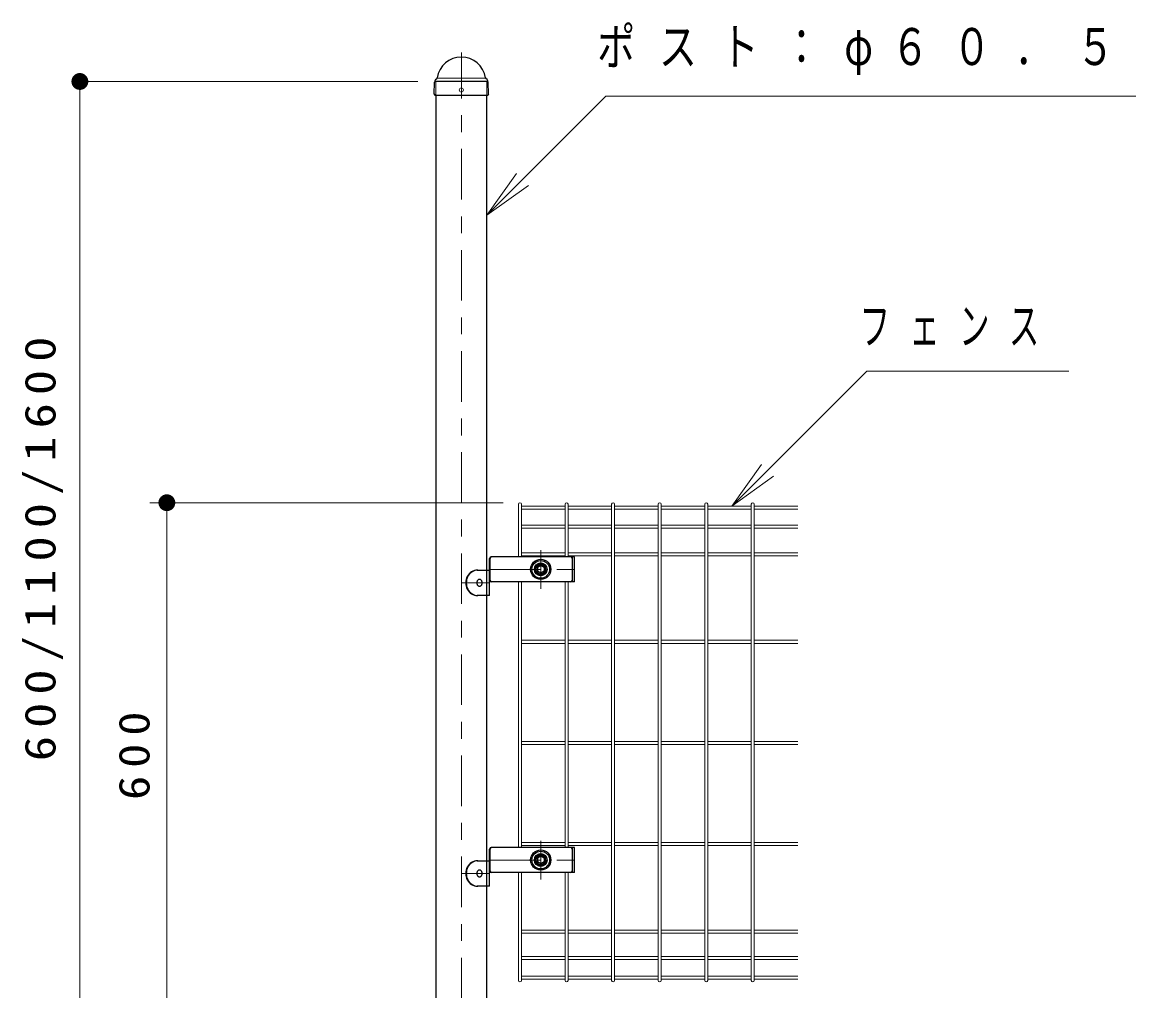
# Model space of a CAD drawing. Units: millimetres on the paper, scale 1:50. Extents: x -385 to 0, y -297 to 267.
# Drawn here: x -109.7 to -44, y -155.1 to -97.7 of the extents above; entities that cross this region are included whole.
import ezdxf

# ---------------------------------------------------------------- set-up
doc = ezdxf.new("R2010")
doc.units = ezdxf.units.MM
doc.linetypes.add('USER1', pattern=[4.5, 2.5, -2])
doc.linetypes.add('USER2', pattern=[6, 3, -1, 1, -1])
doc.layers.add('LY_1', color=7, linetype='Continuous', lineweight=25)
doc.styles.add('ＭＳ ゴシック', font='')
doc.styles.get('ＭＳ ゴシック').set_extended_font_data('MS Gothic')

# ---------------------------------------------------------------- blocks, each defined once
blk = doc.blocks.new('filled_dot')
at = {"color": 0, "linetype": 'Continuous', "lineweight": -2, "const_width": 1.25}
blk.add_lwpolyline([(-0.625, 0, 1), (0.625, 0, 1)], format="xyb", close=True, dxfattribs=at)

msp = doc.modelspace()

# ---------------------------------------------------------------- linework, layer by layer
at = {"layer": 'LY_1', "linetype": 'USER2', "lineweight": 13}
for p, q in [((-83.581, -156.182), (-83.581, -99.451)), ((-78.869, -128.991), (-78.869, -131.293)), ((-81.909, -130.132), (-76.869, -130.132)), ((-81.909, -130.932), (-83.581, -130.932)), ((-78.869, -146.241), (-78.869, -148.543)), ((-81.909, -147.382), (-76.869, -147.382)), ((-81.909, -148.182), (-83.581, -148.182))]:
    msp.add_line(p, q, dxfattribs=at)
at = {"layer": 'LY_1', "color": 70}
for p, q in [((-85.109, -101.07), (-85.042, -101.003)), ((-82.053, -101.07), (-82.12, -101.003)), ((-85.191, -101.941), (-85.171, -101.215)), ((-81.971, -101.941), (-81.992, -101.215)), ((-85.191, -101.941), (-85.152, -101.981)), ((-85.152, -101.981), (-82.01, -101.981)), ((-81.971, -101.941), (-82.01, -101.981))]:
    msp.add_line(p, q, dxfattribs=at)
at = {"layer": 'LY_1', "color": 70, "lineweight": 13}
for p, q in [((-85.108, -101.156), (-82.054, -101.156)), ((-84.972, -100.982), (-82.19, -100.982))]:
    msp.add_line(p, q, dxfattribs=at)
at = {"layer": 'LY_1', "lineweight": 13}
for p, q in [((-86.171, -101.178), (-106.725, -101.178)), ((-106.225, -156.182), (-106.225, -101.178)), ((-82.069, -109.117), (-80.301, -106.642)), ((-82.069, -109.117), (-79.947, -106.995)), ((-79.594, -107.349), (-82.069, -109.117)), ((-67.527, -126.379), (-65.76, -123.904)), ((-67.527, -126.379), (-65.406, -124.257)), ((-65.052, -124.611), (-67.527, -126.379)), ((-81.102, -126.178), (-102.062, -126.178)), ((-101.062, -156.182), (-101.062, -126.178))]:
    msp.add_line(p, q, dxfattribs=at)
at = {"layer": 'LY_1', "color": 70, "linetype": 'USER1', "lineweight": 13}
msp.add_line((-85.094, -101.182), (-82.069, -101.182), dxfattribs=at)
at = {"layer": 'LY_1', "linetype": 'USER1', "lineweight": 13}
for p, q in [((-82.069, -101.182), (-85.094, -101.182)), ((-85.094, -101.182), (-85.094, -101.981)), ((-82.069, -101.981), (-82.069, -101.182))]:
    msp.add_line(p, q, dxfattribs=at)
at = {"layer": 'LY_1'}
for p, q in [((-85.094, -101.981), (-85.094, -156.182)), ((-82.069, -156.182), (-82.069, -101.981)), ((-77.109, -129.382), (-81.809, -129.382)), ((-81.909, -131.682), (-81.909, -129.482)), ((-77.009, -129.482), (-77.009, -130.782)), ((-82.633, -130.182), (-81.909, -130.182)), ((-81.909, -130.882), (-81.909, -130.132)), ((-77.109, -130.882), (-81.909, -130.882)), ((-81.909, -131.682), (-82.633, -131.682)), ((-81.909, -148.932), (-81.909, -146.732)), ((-77.109, -146.632), (-81.809, -146.632)), ((-77.009, -146.732), (-77.009, -148.032)), ((-82.633, -147.432), (-81.909, -147.432)), ((-81.909, -148.132), (-81.909, -147.382)), ((-77.109, -148.132), (-81.909, -148.132)), ((-81.909, -148.932), (-82.633, -148.932))]:
    msp.add_line(p, q, dxfattribs=at)
at = {"layer": 'LY_1', "color": 4, "lineweight": 13}
for p, q in [((-80.192, -129.382), (-80.192, -126.268)), ((-80.012, -126.268), (-80.012, -129.382)), ((-80.012, -126.379), (-77.428, -126.379)), ((-80.012, -126.559), (-77.428, -126.559)), ((-77.428, -129.382), (-77.428, -126.268)), ((-77.248, -126.268), (-77.248, -129.382)), ((-77.248, -126.379), (-74.664, -126.379)), ((-77.248, -126.559), (-74.664, -126.559)), ((-74.664, -154.524), (-74.664, -126.268)), ((-74.484, -126.268), (-74.484, -154.524)), ((-74.484, -126.379), (-71.9, -126.379)), ((-74.484, -126.559), (-71.9, -126.559)), ((-71.9, -154.524), (-71.9, -126.268)), ((-71.72, -126.268), (-71.72, -154.524)), ((-71.72, -126.379), (-69.136, -126.379)), ((-71.72, -126.559), (-69.136, -126.559)), ((-69.136, -154.524), (-69.136, -126.268)), ((-68.956, -126.268), (-68.956, -154.524)), ((-68.956, -126.379), (-66.372, -126.379)), ((-68.956, -126.559), (-66.372, -126.559)), ((-66.372, -154.524), (-66.372, -126.268)), ((-66.192, -126.268), (-66.192, -154.524)), ((-66.192, -126.379), (-63.609, -126.379)), ((-66.192, -126.559), (-63.609, -126.559)), ((-80.012, -127.508), (-77.428, -127.508)), ((-80.012, -127.688), (-77.428, -127.688)), ((-77.248, -127.508), (-74.664, -127.508)), ((-77.248, -127.688), (-74.664, -127.688)), ((-74.484, -127.508), (-71.9, -127.508)), ((-74.484, -127.688), (-71.9, -127.688)), ((-71.72, -127.508), (-69.136, -127.508)), ((-71.72, -127.688), (-69.136, -127.688)), ((-68.956, -127.508), (-66.372, -127.508)), ((-68.956, -127.688), (-66.372, -127.688)), ((-66.192, -127.508), (-63.609, -127.508)), ((-66.192, -127.688), (-63.609, -127.688)), ((-80.012, -129.143), (-77.428, -129.143)), ((-80.012, -129.323), (-77.428, -129.323)), ((-77.248, -129.143), (-74.664, -129.143)), ((-77.248, -129.323), (-74.664, -129.323)), ((-74.484, -129.143), (-71.9, -129.143)), ((-74.484, -129.323), (-71.9, -129.323)), ((-71.72, -129.143), (-69.136, -129.143)), ((-71.72, -129.323), (-69.136, -129.323)), ((-68.956, -129.143), (-66.372, -129.143)), ((-68.956, -129.323), (-66.372, -129.323)), ((-66.192, -129.143), (-63.609, -129.143)), ((-66.192, -129.323), (-63.609, -129.323)), ((-80.192, -146.632), (-80.192, -130.882)), ((-80.012, -130.882), (-80.012, -146.632)), ((-77.428, -146.632), (-77.428, -130.882)), ((-77.248, -130.882), (-77.248, -146.632)), ((-80.012, -134.343), (-77.428, -134.343)), ((-80.012, -134.523), (-77.428, -134.523)), ((-77.248, -134.343), (-74.664, -134.343)), ((-77.248, -134.523), (-74.664, -134.523)), ((-74.484, -134.343), (-71.9, -134.343)), ((-74.484, -134.523), (-71.9, -134.523)), ((-71.72, -134.343), (-69.136, -134.343)), ((-71.72, -134.523), (-69.136, -134.523)), ((-68.956, -134.343), (-66.372, -134.343)), ((-68.956, -134.523), (-66.372, -134.523)), ((-66.192, -134.343), (-63.609, -134.343)), ((-66.192, -134.523), (-63.609, -134.523)), ((-80.012, -140.343), (-77.428, -140.343)), ((-80.012, -140.523), (-77.428, -140.523)), ((-77.248, -140.343), (-74.664, -140.343)), ((-77.248, -140.523), (-74.664, -140.523)), ((-74.484, -140.343), (-71.9, -140.343)), ((-74.484, -140.523), (-71.9, -140.523)), ((-71.72, -140.343), (-69.136, -140.343)), ((-71.72, -140.523), (-69.136, -140.523)), ((-68.956, -140.343), (-66.372, -140.343)), ((-68.956, -140.523), (-66.372, -140.523)), ((-66.192, -140.343), (-63.609, -140.343)), ((-66.192, -140.523), (-63.609, -140.523)), ((-80.012, -146.343), (-77.428, -146.343)), ((-77.248, -146.343), (-74.664, -146.343)), ((-74.484, -146.343), (-71.9, -146.343)), ((-71.72, -146.343), (-69.136, -146.343)), ((-68.956, -146.343), (-66.372, -146.343)), ((-66.192, -146.343), (-63.609, -146.343)), ((-80.012, -146.523), (-77.428, -146.523)), ((-77.248, -146.523), (-74.664, -146.523)), ((-74.484, -146.523), (-71.9, -146.523)), ((-71.72, -146.523), (-69.136, -146.523)), ((-68.956, -146.523), (-66.372, -146.523)), ((-66.192, -146.523), (-63.609, -146.523)), ((-80.192, -154.524), (-80.192, -148.132)), ((-80.012, -148.132), (-80.012, -154.524)), ((-77.428, -154.524), (-77.428, -148.132)), ((-77.248, -148.132), (-77.248, -154.524)), ((-80.012, -151.543), (-77.428, -151.543)), ((-80.012, -151.723), (-77.428, -151.723)), ((-77.248, -151.543), (-74.664, -151.543)), ((-77.248, -151.723), (-74.664, -151.723)), ((-74.484, -151.543), (-71.9, -151.543)), ((-74.484, -151.723), (-71.9, -151.723)), ((-71.72, -151.543), (-69.136, -151.543)), ((-71.72, -151.723), (-69.136, -151.723)), ((-68.956, -151.543), (-66.372, -151.543)), ((-68.956, -151.723), (-66.372, -151.723)), ((-66.192, -151.543), (-63.609, -151.543)), ((-66.192, -151.723), (-63.609, -151.723)), ((-80.012, -153.104), (-77.428, -153.104)), ((-80.012, -153.284), (-77.428, -153.284)), ((-77.248, -153.104), (-74.664, -153.104)), ((-77.248, -153.284), (-74.664, -153.284)), ((-74.484, -153.104), (-71.9, -153.104)), ((-74.484, -153.284), (-71.9, -153.284)), ((-71.72, -153.104), (-69.136, -153.104)), ((-71.72, -153.284), (-69.136, -153.284)), ((-68.956, -153.104), (-66.372, -153.104)), ((-68.956, -153.284), (-66.372, -153.284)), ((-66.192, -153.104), (-63.609, -153.104)), ((-66.192, -153.284), (-63.609, -153.284)), ((-80.012, -154.269), (-77.428, -154.269)), ((-77.248, -154.269), (-74.664, -154.269)), ((-74.484, -154.269), (-71.9, -154.269)), ((-71.72, -154.269), (-69.136, -154.269)), ((-68.956, -154.269), (-66.372, -154.269)), ((-66.192, -154.269), (-63.609, -154.269)), ((-80.012, -154.449), (-77.428, -154.449)), ((-77.248, -154.449), (-74.664, -154.449)), ((-74.484, -154.449), (-71.9, -154.449)), ((-71.72, -154.449), (-69.136, -154.449)), ((-68.956, -154.449), (-66.372, -154.449)), ((-66.192, -154.449), (-63.609, -154.449))]:
    msp.add_line(p, q, dxfattribs=at)
at = {"layer": 'LY_1', "color": 1}
for p, q in [((-76.869, -129.382), (-81.769, -129.382)), ((-76.869, -130.882), (-76.869, -129.382)), ((-81.869, -130.782), (-81.869, -129.482)), ((-76.869, -130.882), (-81.769, -130.882)), ((-81.869, -148.032), (-81.869, -146.732)), ((-76.869, -146.632), (-81.769, -146.632)), ((-76.869, -148.132), (-76.869, -146.632)), ((-76.869, -148.132), (-81.769, -148.132))]:
    msp.add_line(p, q, dxfattribs=at)
at = {"layer": 'LY_1', "color": 1, "linetype": 'USER1', "lineweight": 13}
for p, q in [((-76.984, -130.882), (-76.984, -129.382)), ((-76.984, -148.132), (-76.984, -146.632))]:
    msp.add_line(p, q, dxfattribs=at)
at = {"layer": 'LY_1', "color": 4}
for p, q in [((-78.869, -129.901), (-79.069, -130.017)), ((-79.069, -130.017), (-79.069, -130.247)), ((-78.669, -130.017), (-78.869, -129.901)), ((-78.669, -130.017), (-78.669, -130.247)), ((-78.869, -130.363), (-79.069, -130.247)), ((-78.669, -130.247), (-78.869, -130.363)), ((-78.869, -147.151), (-79.069, -147.267)), ((-79.069, -147.267), (-79.069, -147.497)), ((-78.869, -147.613), (-79.069, -147.497)), ((-78.669, -147.267), (-78.869, -147.151)), ((-78.669, -147.497), (-78.869, -147.613)), ((-78.669, -147.267), (-78.669, -147.497))]:
    msp.add_line(p, q, dxfattribs=at)
at = {"layer": 'LY_1', "lineweight": 13}
for points in [[(-82.069, -109.117), (-75.005, -102.053), (-36.005, -102.053)], [(-67.527, -126.379), (-59.518, -118.369), (-47.518, -118.369)]]:
    msp.add_lwpolyline(points, dxfattribs=at)
at = {"layer": 'LY_1'}
for points in [[(-82.633, -130.182), (-82.723, -130.188), (-82.81, -130.208), (-82.895, -130.239), (-82.976, -130.282), (-83.05, -130.337), (-83.118, -130.402), (-83.177, -130.475), (-83.227, -130.557), (-83.266, -130.645), (-83.295, -130.738), (-83.313, -130.834), (-83.318, -130.932), (-83.313, -131.03), (-83.295, -131.126), (-83.266, -131.219), (-83.227, -131.307), (-83.177, -131.389), (-83.118, -131.462), (-83.05, -131.527), (-82.976, -131.581), (-82.895, -131.625), (-82.81, -131.656), (-82.723, -131.676), (-82.633, -131.682)], [(-82.605, -130.182), (-82.695, -130.188), (-82.783, -130.208), (-82.868, -130.239), (-82.948, -130.282), (-83.023, -130.337), (-83.09, -130.402), (-83.149, -130.475), (-83.199, -130.557), (-83.238, -130.645), (-83.267, -130.738), (-83.285, -130.834), (-83.291, -130.932), (-83.285, -131.03), (-83.267, -131.126), (-83.238, -131.219), (-83.199, -131.307), (-83.149, -131.389), (-83.09, -131.462), (-83.023, -131.527), (-82.948, -131.581), (-82.868, -131.625), (-82.783, -131.656), (-82.695, -131.676), (-82.605, -131.682)], [(-82.633, -147.432), (-82.723, -147.438), (-82.81, -147.458), (-82.895, -147.489), (-82.976, -147.532), (-83.05, -147.587), (-83.118, -147.652), (-83.177, -147.725), (-83.227, -147.807), (-83.266, -147.895), (-83.295, -147.988), (-83.313, -148.084), (-83.318, -148.182), (-83.313, -148.28), (-83.295, -148.376), (-83.266, -148.469), (-83.227, -148.557), (-83.177, -148.639), (-83.118, -148.712), (-83.05, -148.777), (-82.976, -148.831), (-82.895, -148.875), (-82.81, -148.906), (-82.723, -148.926), (-82.633, -148.932)], [(-82.605, -147.432), (-82.695, -147.438), (-82.783, -147.458), (-82.868, -147.489), (-82.948, -147.532), (-83.023, -147.587), (-83.09, -147.652), (-83.149, -147.725), (-83.199, -147.807), (-83.238, -147.895), (-83.267, -147.988), (-83.285, -148.084), (-83.291, -148.182), (-83.285, -148.28), (-83.267, -148.376), (-83.238, -148.469), (-83.199, -148.557), (-83.149, -148.639), (-83.09, -148.712), (-83.023, -148.777), (-82.948, -148.831), (-82.868, -148.875), (-82.783, -148.906), (-82.695, -148.926), (-82.605, -148.932)]]:
    msp.add_lwpolyline(points, dxfattribs=at)
for points in [[(-82.506, -130.732), (-82.52, -130.733), (-82.534, -130.735), (-82.548, -130.739), (-82.561, -130.744), (-82.574, -130.751), (-82.586, -130.759), (-82.598, -130.768), (-82.609, -130.779), (-82.62, -130.791), (-82.629, -130.803), (-82.638, -130.817), (-82.645, -130.832), (-82.652, -130.847), (-82.657, -130.864), (-82.661, -130.88), (-82.664, -130.897), (-82.666, -130.915), (-82.667, -130.932), (-82.666, -130.949), (-82.664, -130.967), (-82.661, -130.984), (-82.657, -131), (-82.652, -131.016), (-82.645, -131.032), (-82.638, -131.047), (-82.629, -131.061), (-82.62, -131.073), (-82.609, -131.085), (-82.598, -131.096), (-82.586, -131.105), (-82.574, -131.113), (-82.561, -131.12), (-82.548, -131.125), (-82.534, -131.129), (-82.52, -131.131), (-82.506, -131.132), (-82.492, -131.131), (-82.478, -131.129), (-82.464, -131.125), (-82.451, -131.12), (-82.438, -131.113), (-82.426, -131.105), (-82.414, -131.096), (-82.403, -131.085), (-82.392, -131.073), (-82.383, -131.061), (-82.374, -131.047), (-82.367, -131.032), (-82.36, -131.016), (-82.355, -131), (-82.351, -130.984), (-82.348, -130.967), (-82.346, -130.949), (-82.345, -130.932), (-82.346, -130.915), (-82.348, -130.897), (-82.351, -130.88), (-82.355, -130.864), (-82.36, -130.847), (-82.367, -130.832), (-82.374, -130.817), (-82.383, -130.803), (-82.392, -130.791), (-82.403, -130.779), (-82.414, -130.768), (-82.426, -130.759), (-82.438, -130.751), (-82.451, -130.744), (-82.464, -130.739), (-82.478, -130.735), (-82.492, -130.733)], [(-82.506, -147.982), (-82.52, -147.983), (-82.534, -147.985), (-82.548, -147.989), (-82.561, -147.994), (-82.574, -148.001), (-82.586, -148.009), (-82.598, -148.018), (-82.609, -148.029), (-82.62, -148.041), (-82.629, -148.053), (-82.638, -148.067), (-82.645, -148.082), (-82.652, -148.097), (-82.657, -148.114), (-82.661, -148.13), (-82.664, -148.147), (-82.666, -148.165), (-82.667, -148.182), (-82.666, -148.199), (-82.664, -148.217), (-82.661, -148.234), (-82.657, -148.25), (-82.652, -148.266), (-82.645, -148.282), (-82.638, -148.297), (-82.629, -148.311), (-82.62, -148.323), (-82.609, -148.335), (-82.598, -148.346), (-82.586, -148.355), (-82.574, -148.363), (-82.561, -148.37), (-82.548, -148.375), (-82.534, -148.379), (-82.52, -148.381), (-82.506, -148.382), (-82.492, -148.381), (-82.478, -148.379), (-82.464, -148.375), (-82.451, -148.37), (-82.438, -148.363), (-82.426, -148.355), (-82.414, -148.346), (-82.403, -148.335), (-82.392, -148.323), (-82.383, -148.311), (-82.374, -148.297), (-82.367, -148.282), (-82.36, -148.266), (-82.355, -148.25), (-82.351, -148.234), (-82.348, -148.217), (-82.346, -148.199), (-82.345, -148.182), (-82.346, -148.165), (-82.348, -148.147), (-82.351, -148.13), (-82.355, -148.114), (-82.36, -148.097), (-82.367, -148.082), (-82.374, -148.067), (-82.383, -148.053), (-82.392, -148.041), (-82.403, -148.029), (-82.414, -148.018), (-82.426, -148.009), (-82.438, -148.001), (-82.451, -147.994), (-82.464, -147.989), (-82.478, -147.985), (-82.492, -147.983)]]:
    msp.add_lwpolyline(points, close=True, dxfattribs=at)
at = {"layer": 'LY_1', "color": 70, "lineweight": 13}
msp.add_circle((-83.581, -101.681), 0.125, dxfattribs=at)
at = {"layer": 'LY_1'}
for centre in [(-78.869, -130.132), (-78.869, -147.382)]:
    msp.add_circle(centre, 0.6, dxfattribs=at)
at = {"layer": 'LY_1', "color": 4}
for centre in [(-78.869, -130.132), (-78.869, -147.382)]:
    msp.add_circle(centre, 0.525, dxfattribs=at)
at = {"layer": 'LY_1', "linetype": 'USER1', "lineweight": 13}
for centre in [(-78.869, -130.132), (-78.869, -147.382)]:
    msp.add_circle(centre, 0.375, dxfattribs=at)
at = {"layer": 'LY_1', "color": 1}
for centre in [(-78.869, -130.132), (-78.869, -147.382)]:
    msp.add_circle(centre, 0.375, dxfattribs=at)
at = {"layer": 'LY_1', "color": 4, "linetype": 'USER1', "lineweight": 13}
for centre in [(-78.869, -130.132), (-78.869, -147.382)]:
    msp.add_circle(centre, 0.312, dxfattribs=at)
at = {"layer": 'LY_1', "color": 4, "lineweight": 13}
for centre in [(-78.869, -130.132), (-78.869, -147.382)]:
    msp.add_circle(centre, 0.275, dxfattribs=at)
at = {"layer": 'LY_1', "color": 70}
for centre, radius, start, end in [((-83.581, -101.185), 1.454, 9.17167, 170.82833), ((-84.961, -101.219), 0.21, 135, 178.99406), ((-85.105, -100.939), 0.09, 315, 350.82833), ((-82.057, -100.939), 0.09, 186.19155, 225), ((-82.201, -101.219), 0.21, 1.00594, 45)]:
    msp.add_arc(centre, radius, start, end, dxfattribs=at)
at = {"layer": 'LY_1', "color": 4, "lineweight": 13}
for centre, start, end in [((-80.102, -126.268), 0, 180), ((-77.338, -126.268), 0, 180), ((-74.574, -126.268), 0, 180), ((-71.81, -126.268), 0, 180), ((-69.046, -126.268), 0, 180), ((-66.282, -126.268), 0, 180), ((-80.102, -154.523), 180, 0), ((-77.338, -154.523), 180, 0), ((-74.574, -154.523), 180, 0), ((-71.81, -154.523), 180, 0), ((-69.046, -154.523), 180, 0), ((-66.282, -154.523), 180, 0)]:
    msp.add_arc(centre, 0.09, start, end, dxfattribs=at)
at = {"layer": 'LY_1'}
for centre, start, end in [((-81.809, -129.482), 90, 180), ((-77.109, -129.482), 0, 90), ((-77.109, -130.782), 270, 0), ((-81.809, -146.732), 90, 180), ((-77.109, -146.732), 0, 90), ((-77.109, -148.032), 270, 0)]:
    msp.add_arc(centre, 0.1, start, end, dxfattribs=at)
at = {"layer": 'LY_1', "color": 1}
for centre, start, end in [((-81.769, -129.482), 90, 180), ((-81.769, -130.782), 180, 270), ((-81.769, -146.732), 90, 180), ((-81.769, -148.032), 180, 270)]:
    msp.add_arc(centre, 0.1, start, end, dxfattribs=at)

# ---------------------------------------------------------------- block references
at = {"layer": 'LY_1', "lineweight": 13, "xscale": 0.4, "yscale": 0.4, "rotation": 270}
for p in [(-106.225, -101.178), (-101.062, -126.178)]:
    msp.add_blockref('filled_dot', p, dxfattribs=at)

# ---------------------------------------------------------------- texts
at = {"layer": 'LY_1', "char_height": 2.199, "attachment_point": 4, "style": 'ＭＳ ゴシック'}
for s, insert in [('\\T1.63;\\W0.75;ポスト：φ６０．５×３．８', (-75.519, -99.403)), ('\\T1.64;\\W0.6;フェンス', (-59.935, -115.719))]:
    msp.add_mtext(s, dxfattribs=dict(at, insert=insert))
at = {"layer": 'LY_1', "char_height": 1.833, "attachment_point": 8, "rotation": 90, "style": 'ＭＳ ゴシック'}
for s, insert in [('\\T1.32;\\W1.2;600/1100/1600', (-107.225, -128.68)), ('\\T1.33;\\W1.15;600', (-102.062, -140.958))]:
    msp.add_mtext(s, dxfattribs=dict(at, insert=insert))

doc.saveas('drawing.dxf')
